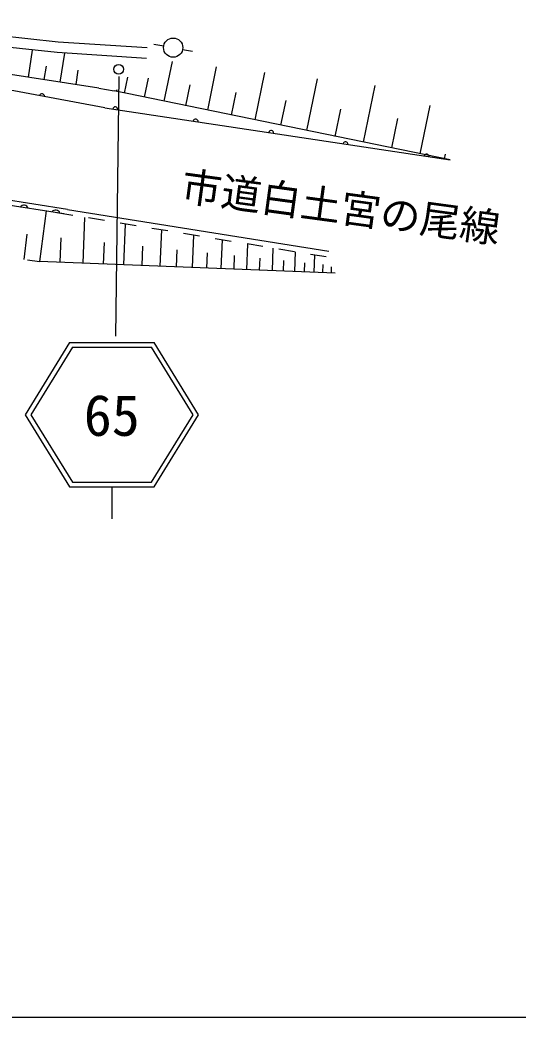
# Model space of a CAD drawing. Units: millimetres, scale not verified. Extents: x 40000 to 680000, y 20000 to 380000.
# Drawn here: x 290327 to 321356, y 205000 to 267160 of the extents above; entities that cross this region are included whole.
import ezdxf
from ezdxf.enums import TextEntityAlignment as Align

# ---------------------------------------------------------------- set-up
doc = ezdxf.new("R2010")
doc.units = ezdxf.units.MM
doc.header["$LTSCALE"] = 1000
for name, color, linetype, lineweight in [('M-BGD', 7, 'Continuous', 25), ('M-STR-STRC', 7, 'Continuous', 25), ('M-TTL-BAND', 7, 'Continuous', 25)]:
    doc.layers.add(name, color=color, linetype=linetype, lineweight=lineweight)
doc.styles.add('ＭＳ ゴシック', font='')
doc.styles.get('ＭＳ ゴシック').set_extended_font_data('MS Gothic')

msp = doc.modelspace()

# ---------------------------------------------------------------- linework, layer by layer
at = {"layer": 'M-BGD'}
for p, q in [((292702, 265781), (279761, 267160)), ((295239, 262913), (274327, 266155)), ((292645, 265123), (279685, 266505)), ((298247, 265414), (292702, 265781)), ((298662, 265660), (299280, 265544)), ((290855, 263593), (291117, 265286)), ((298204, 264755), (292645, 265123)), ((292831, 263286), (293112, 265095)), ((300460, 265322), (301077, 265206)), ((291843, 263440), (291974, 264286)), ((299320, 262093), (299828, 264563)), ((302021, 261537), (302576, 264238)), ((293819, 263133), (293959, 264037)), ((296849, 262600), (297054, 263599)), ((304974, 260930), (305581, 263883)), ((298084, 262347), (298328, 263529)), ((300670, 261815), (300936, 263108)), ((308203, 260266), (308866, 263495)), ((311732, 259541), (312458, 263071)), ((295239, 262913), (296195, 262735)), ((317120, 258433), (296195, 262735)), ((296350, 262703), (296374, 262821)), ((303497, 261234), (303788, 262647)), ((306588, 260598), (306906, 262144)), ((315262, 258815), (315883, 261835)), ((295609, 261676), (317120, 258433)), ((309967, 259904), (310315, 261593)), ((313497, 259178), (313876, 261018)), ((316772, 258505), (316830, 258788)), ((293068, 255081), (289025, 255701)), ((293286, 255352), (289070, 255998)), ((291574, 252098), (291970, 255250)), ((293616, 254979), (292629, 255141)), ((293286, 255352), (309567, 252740)), ((294265, 251995), (294376, 254854)), ((295590, 254655), (294603, 254817)), ((297563, 254330), (296576, 254493)), ((296807, 251896), (296907, 254438)), ((290582, 252223), (290780, 253799)), ((299537, 254006), (298550, 254168)), ((299069, 251807), (299157, 254069)), ((301510, 253682), (300524, 253844)), ((301080, 251729), (301158, 253740)), ((292835, 252051), (292894, 253570)), ((295536, 251945), (295589, 253296)), ((297938, 251851), (297985, 253052)), ((303484, 253357), (302497, 253520)), ((302868, 251659), (302938, 253447)), ((304459, 251596), (304521, 253187)), ((305458, 253033), (304471, 253195)), ((300074, 251768), (300116, 252836)), ((301974, 251694), (302011, 252643)), ((303664, 251627), (303697, 252472)), ((306049, 251534), (306104, 252927)), ((307431, 252709), (306445, 252871)), ((307442, 251480), (307490, 252699)), ((309405, 252384), (308418, 252546)), ((308661, 251432), (308703, 252500)), ((290805, 252195), (291549, 252101)), ((309955, 251381), (291549, 252101)), ((305254, 251565), (305283, 252311)), ((306746, 251507), (306771, 252160)), ((308052, 251456), (308074, 252028)), ((309195, 251411), (309215, 251912)), ((309729, 251390), (309744, 251767))]:
    msp.add_line(p, q, dxfattribs=at)
msp.add_lwpolyline([(295609, 261676), (282476, 264135), (273041, 265878)], dxfattribs=at)
for centre, radius in [((299870, 265433), 600), ((296479, 264081), 300)]:
    msp.add_circle(centre, radius, dxfattribs=at)
for centre, radius, start, end in [((291700, 262408), 150, 349.39739, 169.39739), ((296250, 261587), 150, 349.39739, 169.39739), ((301272, 260830), 150, 349.39739, 169.39739), ((305978, 260123), 150, 349.39739, 169.39739), ((310608, 259423), 150, 349.39739, 169.39739), ((315663, 258655), 150, 349.39739, 169.39739), ((290571, 255329), 283, 19.35597, 143.211), ((292548, 255026), 283, 19.35597, 143.211)]:
    msp.add_arc(centre, radius, start, end, dxfattribs=at)
at = {"layer": 'M-STR-STRC'}
for p, q in [((296479, 263628), (296285, 247443)), ((293422, 247053), (290658, 242552)), ((293422, 247053), (298695, 247053)), ((301459, 242552), (298695, 247053)), ((293590, 246753), (291010, 242552)), ((293590, 246753), (298527, 246753)), ((301107, 242552), (298527, 246753)), ((290658, 242552), (293422, 238052)), ((291010, 242552), (293590, 238352)), ((298527, 238352), (301107, 242552)), ((298695, 238052), (301459, 242552)), ((293590, 238352), (298527, 238352)), ((293422, 238052), (298695, 238052)), ((296058, 238052), (296058, 236052))]:
    msp.add_line(p, q, dxfattribs=at)
at = {"layer": 'M-TTL-BAND'}
msp.add_line((40000, 205000), (579000, 205000), dxfattribs=at)

# ---------------------------------------------------------------- texts
at = {"layer": 'M-BGD', "style": 'ＭＳ ゴシック'}
msp.add_text('市道白土宮の尾線', height=1833, rotation=352.272, dxfattribs=at).set_placement((310320, 255490), align=Align.MIDDLE_CENTER)
at = {"layer": 'M-STR-STRC', "style": 'ＭＳ ゴシック'}
msp.add_text('65', height=2566, dxfattribs=at).set_placement((294301, 240462), align=Align.BOTTOM_LEFT)

doc.saveas('drawing.dxf')
